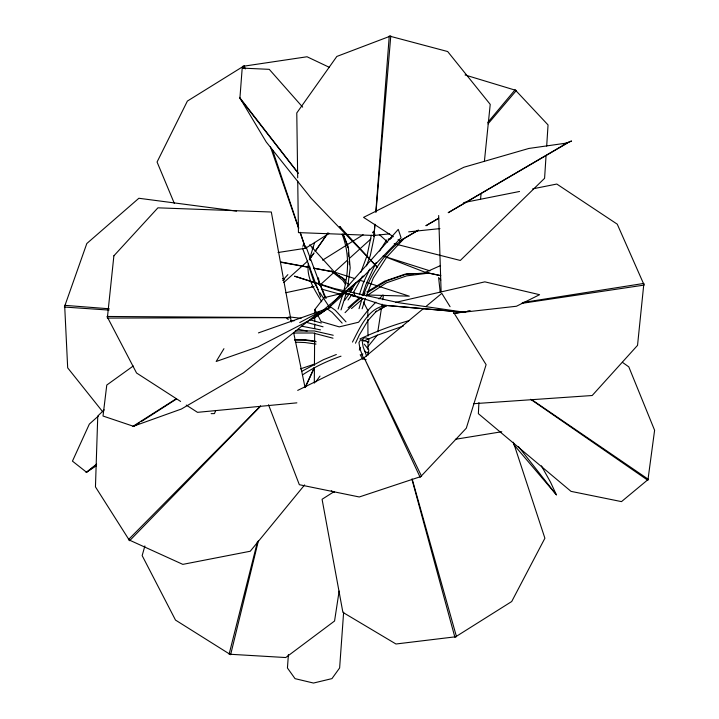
<?xml version="1.0" encoding="UTF-8"?>
<svg xmlns="http://www.w3.org/2000/svg" width="719" height="719" viewBox="0 0 719 719"><rect width="100%" height="100%" fill="white"/><g stroke="black" fill="none" stroke-linecap="round" stroke-linejoin="round"><path stroke-width="1.08" d="M314.302 383.146L314.419 367.535M314.437 365.297L314.67 332.951M314.697 328.484L314.733 324.026M314.742 321.797L314.787 316.216M314.814 312.873L314.832 309.521L324.044 297.693L342.298 293.307M478.917 402.577L478.369 413.668L571.021 491.365L621.495 501.619L648.34 479.321L531.683 399.629M546.027 156.068L544.589 178.303L460.313 260.458L394.174 243.714M546.683 146.056L548.049 124.935L515.11 89.794L487.752 122.482M308.424 263.505C305.988 277.543 314.931 290.242 321.708 301.755M309.826 266.794L309.682 268.87L314.023 282.199L318.14 289.586M310.248 260.539L310.392 258.463L309.898 258.849M288.4 654.578L287.438 668.005L295.051 678.655L313.493 683.05L331.953 678.619L339.629 667.96L343.637 612.166M374.878 224.328L374.024 235.473L298.448 232.605L297.729 181.17M375.812 212.069L389.258 36.022L447.667 51.534L490.223 104.372L484.417 161.173M374.959 224.328L374.024 235.473L389.662 233.846M375.992 212.06L390.777 35.95L336.834 56.45L296.776 112.955L297.684 177.809M480.553 199.028L481.119 193.465M347.789 286.602L350.18 267.935L348.364 247.696L342.99 234.187M339.134 591.072L334.56 621.009L285.74 657.543L229.109 654.2L257.546 541.461M377.799 331.783L381.403 308.568M381.744 306.357L382.095 304.146M382.778 299.724L383.461 295.302M371.292 235.248L367.032 255.676L360.884 272.222M374.572 235.104L370.312 255.533L366.465 265.877M258.445 540.589L230.619 654.712L175.499 620.075L142.164 555.607L144.887 545.937M302.906 246.437L303.328 244.775L306.033 246.788L325.06 297.864M342.819 294.35L338.11 309.053M343.7 291.141C348.769 272.537 349.389 252.36 342.1 234.241M346.324 293.082L341.031 309.916M359.015 308.694L362.214 298.322M362.124 308.811L365.369 298.43M309.422 259.487L313.915 253.07L309.422 259.487L314.661 242.384M359.383 294.655L363.293 282.989L369.692 269.095M362.412 295.141L365.962 284.535L376.019 262.696M366.555 295.365L373.287 278.001L386.606 257.294L403.736 238.816C384.323 252.342 371.337 273.256 363.472 295.293M215.718 410.468L214.469 413.596L211.134 413.641M305.638 386.84L314.419 367.544M352.472 342.073C359.94 327.783 368.488 306.896 386.687 305.575L375.92 311.803M355.483 343.188L359.266 335.099L367.939 320.584L376.585 310.968M305.296 386.795L314.356 367.535M359.311 350.09L360.596 347.394M350.602 291.95L355.438 283.151M353.883 291.806L362.475 276.159M223.942 348.679L216.167 361.486L257.995 346.855L314.509 317.753L328.241 308.253L363.94 276.006L401.076 237.827L398.281 229.37L332.708 303.22M379.614 251.003L386.588 240.002M315.686 382.059L320.009 376.064M315.192 251.246L328.026 232.911M315.174 251.299L327.945 233.1M372.523 232.758L373.529 231.329L374.797 234.034M344.725 300.138L349.299 293.774M348.005 299.994L351.924 294.538M363.437 302.034L367.795 310.401L358.583 322.229L339.26 326.875L321.132 321.609L314.832 309.521M368.074 346.423L377.286 335.099M304.622 484.921L250.248 551.248L182.833 564.37L128.422 539.645L260.494 406.064M389.833 239.481L392.709 236.048L390.579 238.636M345.695 284.634L342.729 280.248L331.297 271.099L342.774 278.019L346.333 283.277M487.994 123.902L516.35 90.504L465.067 74.974M363.94 276.006L313.053 318.724L328.241 308.253L331.225 304.901M282.603 280.41L287.879 274.631M312.01 248.199L313.52 246.554M367.373 310.923L375.893 302.16M378.985 298.978L382.859 294.997M260.593 406.154L129.618 540.706L95.456 486.889L97.757 416.022L104.21 409.848M348.095 307.75L360.03 297.217M345.048 312.657L354.521 303.041L361.244 297.621M351.492 308.55L362.807 298.816M399.764 242.618L403.736 238.816M319.515 285.488L332.798 273.463M334.452 271.953L347.735 259.918M349.389 258.418L370.968 238.87M373.458 236.614L375.12 235.104M283.735 282.567L307.768 260.979M98.485 415.942L89.345 424.093L72.448 461.14L86.675 472.347L96.328 464.708M423.671 308.388L364.12 357.72L297.693 390.399M426.259 306.24L441.799 293.37L450.067 306.68M362.547 295.185L365.072 293.154M366.169 296.111L386.436 282.846L406.621 275.889L428.398 273.157L406.954 273.939L386.768 280.895L367.957 292.202M96.634 464.123L86.064 472.464L96.409 465.741M289.011 316.881L286.863 318.49L288.274 319.416M133.231 366.016L106.78 385.042L103.015 416.031L133.788 426.394L139.441 422.763M362.906 353.955L361.495 354.952L360.183 354.719L362.87 359.401M302.025 371.22L323.352 359.734L336.339 354.503M302.78 374.716C314.625 366.933 327.621 360.794 341.013 356.175M141.328 421.559L176.191 399.207M176.101 398.847L132.709 426.484L181.359 409.039L243.507 372.828L319.362 312.046L299.715 322.588M334.362 491.481L322.076 499.274L342.891 612.372L395.962 643.999L456.484 636.683L412.167 479.061M329.221 233.36L305.548 248.262L278.019 252.513M322.597 260.161L363.131 234.78M366.852 291.905L384.719 281.174L404.905 274.209L413.802 273.696M398.047 239.742L399.917 240.955L418.269 230.197M425.999 225.667L438.554 218.315M448.216 212.653L567.048 143.027L571.542 140.996L563.274 144.303M399.917 240.955L418.332 230.188M426.088 225.658L438.698 218.288M448.386 212.626L567.642 142.928L528.842 148.456L463.926 167.23L363.553 217.372L393.383 236.722M388.125 239.238L389.653 238.465M379.183 309.242L386.687 305.575M359.949 338.964C375.785 331.567 392.232 325.374 409.075 320.629M440.567 265.563L425.351 272.357L383.137 255.964L429.917 270.847M363.454 341.121L377.61 335.099L403.26 326.102M258.445 332.897L328.241 308.253M300.452 368.883L314.158 364.2M395.495 302.429L484.84 281.848L539.592 294.691L516.458 306.249L463.252 312.253L383.515 305.189L294.556 276.186L334.506 288.58L398.955 302.753L464.86 312.298L383.515 305.189M285.767 292.723L314.068 286.656M463.638 202.623L519.54 191.479M532.689 188.854L556.803 184.046L617.261 224.184L644.161 285.084L521.455 303.4M455.334 439.3L501.772 431.742M454.013 313.367L465.049 311.624M467.26 311.273L469.462 310.923M522.452 302.573L643.882 283.421L637.537 345.354L592.195 395.513L473.497 403.71M454.031 313.466L470.603 310.985M408.662 231.86L439.947 228.606M296.875 402.847L197.5 412.338L186.248 405.076M416.022 273.571L428.398 273.157M295.356 330.974L314.257 330.947L333.23 335.261M294.098 333.023L313.008 332.996L333.005 338.2M362.96 339.943L360.48 339.934L358.961 342.568L359.958 348.931L363.472 358.152M294.718 339.701L305.611 339.808L315.362 341.192M294.484 339.979L304.29 340.078L316.207 341.759M361.54 294.844L363.76 294.907M367.094 294.997L409.291 296.165L379.353 286.522M295.347 342.181L305.171 342.541L316.009 344.077M109.036 310.087L64.395 307.049L86.81 243.525L138.866 198.264L236.551 211.08M109.243 308.784L64.656 305.341L67.685 367.858L102.691 411.753M290.108 317.007L301.081 318.31M290.782 320.476L294.071 320.863M306.141 322.292L323.047 326.794M280.572 262.21L309.161 267.432M313.565 268.232L334.452 272.052L354.764 278.595M280.527 261.923L309.143 267.297M313.547 268.124L334.452 272.052L309.736 244.766M301.342 326.111L320.512 329.868M298.655 329.374L307.175 331.046M440.702 275.62L425.351 272.357L440.711 275.656M363.859 359.176L366.115 359.671M282.504 278.541L284.652 279.116M311.471 286.396L313.619 286.98M322.193 289.308L340.438 294.26M309.763 319.694L321.321 323.02M345.506 293.667L348.706 294.592M350.836 295.212L359.365 297.693M360.111 280.32L364.389 281.695M366.528 282.387L377.223 285.829M329.374 67.352L307.049 56.765L242.591 66.364L243.328 68.485M363.877 340.402L368.73 342.451L368.883 339.269L366.133 337.903L363.643 337.894L362.133 340.527L363.122 346.891L366.636 356.121M331.297 271.099L345.363 279.808M331.315 490.798L334.209 492.533M180.622 401.445L136.556 372.999L107.032 316.468L290.512 317.618L291.429 321.995M530.622 399.288L647.891 480.301L654.605 430.277L628.801 366.861L622.411 362.322M379.371 234.628L387.667 242.069M341.705 229.136L339.647 226.485L377.205 267.108L311.219 198.336L266.237 142.002L239.562 97.389L297.828 172.542M339.772 226.934L340.626 227.842M302.654 107.131L269.266 69.348L242.195 68.098L239.894 98.404L298.367 173.486M440.819 280.068L438.608 277.57L440.19 292.031M513.654 444.468L556.389 494.816L550.529 482.188L541.407 465.849M345.992 321.851L335.315 310.302L330.659 306.95L327.522 309.044L332.178 312.397L342.145 323.119M518.498 446.652L556.389 494.816M364.263 344.149L368.802 349.973L368.371 352.93L365.674 352.067L364.371 350.405M329.913 307.948L319.685 292.354M347.735 283.313L348.922 285.066M350.701 287.69L351.888 289.442M349.901 288.535L351.088 290.287M348.661 289.02L350.45 291.644M453.024 311.435L486.107 364.668L466.298 428.191L420.13 477.245L364.12 357.72L421.595 476.302L359.284 496.973L299.338 484.705L268.511 404.752M326.075 298.448L320.422 285.155M174.349 203.45L157.066 162.009L187.389 101.073L244.235 65.762L245.305 68.943M343.107 234.079L347.654 245.512L347.843 247.642M320.701 297.1L302.492 248.1M270.407 146.739L298.592 228.175M300.057 232.399L305.548 248.262L300.2 232.345M353.667 292.076L355.069 296.228M352.49 294.439L353.191 296.516M272.393 149.588L298.771 228.103M513.366 442.221L544.894 538.234L511.712 601.524L454.893 637.268L411.906 479.151M317.879 277.902L319.281 284.409M293.703 332.924L305.081 387.568M318.499 278.001L319.371 284.418M348.32 252.962L348.607 256.162M349.092 261.482L349.38 264.682M438.68 215.502L441.115 291.734M367.795 310.401L367.84 317.106M367.858 319.335L367.966 336.097M368.002 341.687L368.056 349.506M368.074 351.735L368.092 355.087M113.881 255.82L107.347 318.077L290.512 317.618L271.315 212.024L157.919 207.827L113.881 255.82"/></g></svg>
